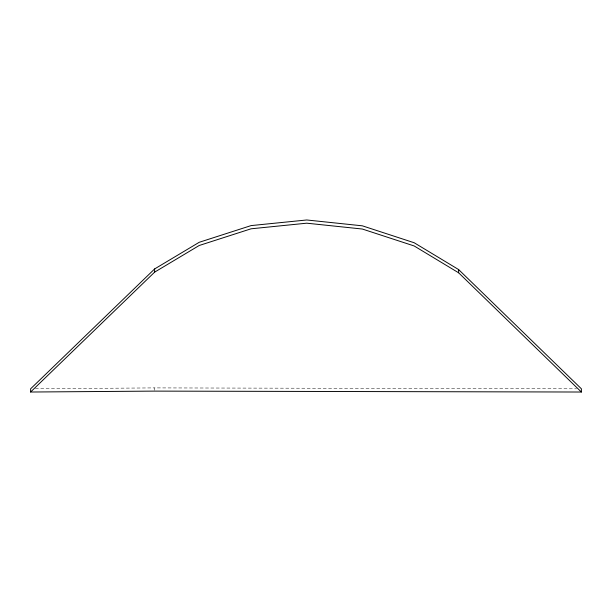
<?xml version="1.0" encoding="UTF-8"?>
<svg xmlns="http://www.w3.org/2000/svg" width="612" height="612" viewBox="0 0 612 612"><rect width="100%" height="100%" fill="white"/><g stroke="black" fill="none" stroke-linecap="round" stroke-linejoin="round"><path stroke-width="0.46" stroke-dasharray="3.06 2.29" d="M154.385 390.311L154.4 387.901L576.626 388.804M35.381 388.781L154.4 387.901"/><path stroke-width="0.92" d="M30.6 392.024L30.623 388.811L154.645 268.928L199.221 242.291L251.104 225.591L306.75 219.976L362.373 225.828L414.179 242.75L458.64 269.578L581.4 388.811L581.377 392.024L154.377 391.114L30.6 392.024L154.629 272.141L199.198 245.496L251.081 228.796L306.727 223.189L362.35 229.033L414.156 245.955L458.625 272.791L581.377 392.024M154.629 272.141L154.645 268.928M458.625 272.791L458.64 269.578"/></g></svg>
